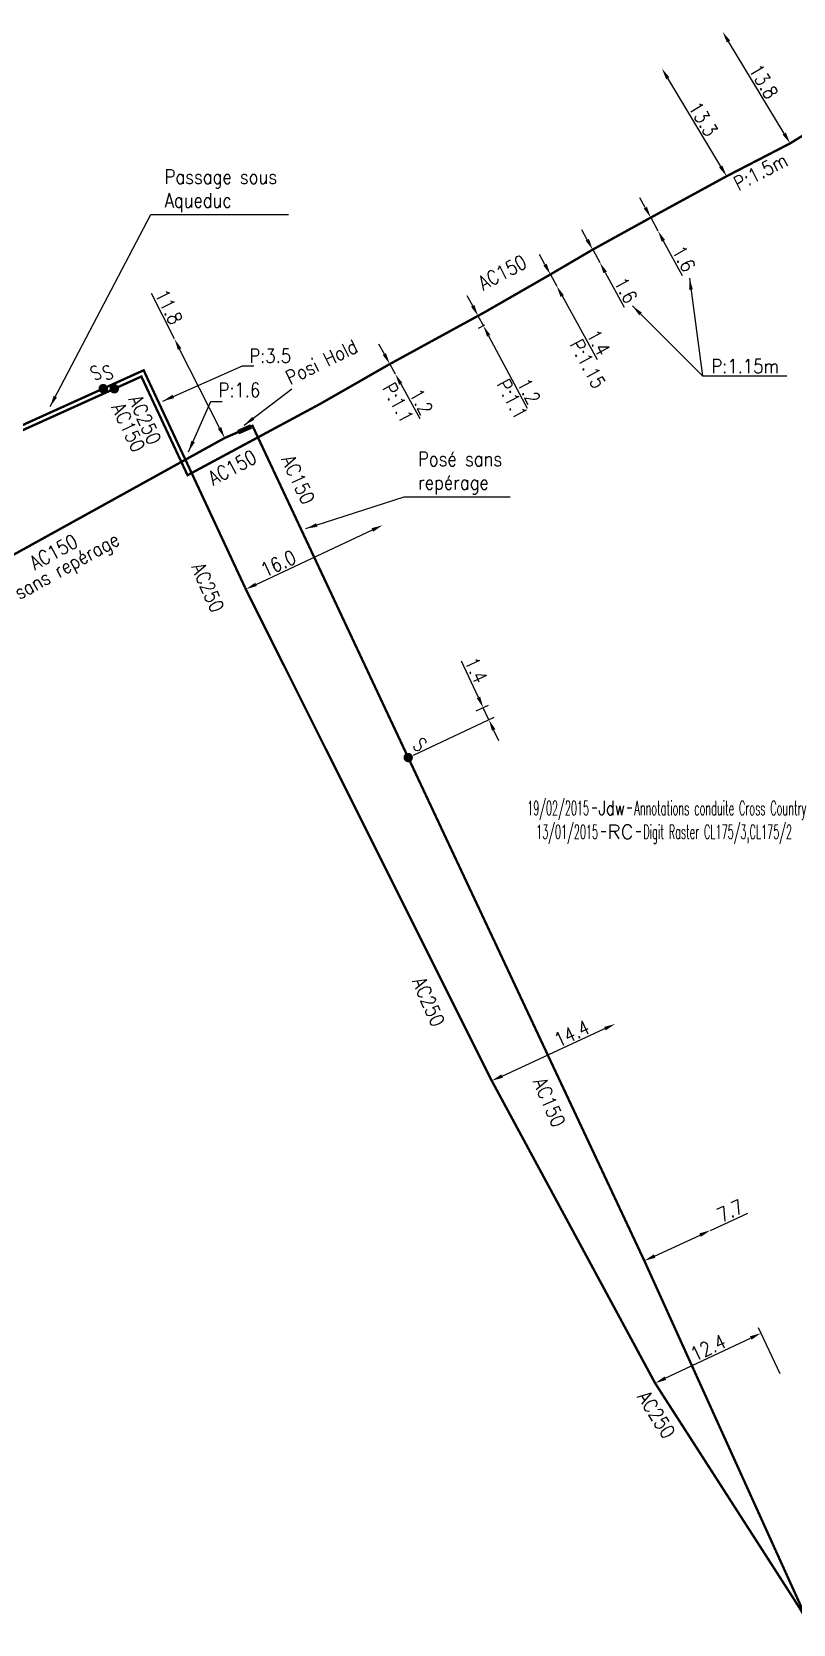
# Model space of a CAD drawing. Header units: millimetres. Extents: x 150000 to 151000, y 127000 to 127640.
# Drawn here: x 150402 to 150482.6, y 127177.2 to 127345.8 of the extents above; entities that cross this region are included whole.
import ezdxf
from ezdxf.enums import TextEntityAlignment as Align

# ---------------------------------------------------------------- set-up
doc = ezdxf.new("R2010")
doc.units = ezdxf.units.MM
doc.header["$PDMODE"] = 34
doc.layers.get('0').update_dxf_attribs({"linetype": 'CONTINUOUS'})
doc.layers.get('Defpoints').update_dxf_attribs({"linetype": 'CONTINUOUS'})
for name, color, linetype in [('G_120', 4, 'CONTINUOUS'), ('G_300', 7, 'CONTINUOUS'), ('G_340', 7, 'CONTINUOUS'), ('G_910', 7, 'CONTINUOUS')]:
    doc.layers.add(name, color=color, linetype=linetype)
doc.styles.add('G_ROMANS', font='ROMANS.SHX', dxfattribs={"width": 0.75})
doc.styles.get("Standard").update_dxf_attribs({"font": 'romans.shx', "width": 0.85})
doc.linetypes.add('G_CROSS_COUNTRY', pattern='A,8,-7.08,["CROSS COUNTRY",Standard,S=1,R=0,X=-6.34,Y=-0.5],-7.08', length=22.16)
doc.linetypes.add('G_typB_AP', pattern='A,5,-0.3,["o",Standard,S=1.5,R=0,X=0,Y=-0.5],-1.65', length=6.95)
doc.dimstyles.get("Standard").update_dxf_attribs({"dimtxt": 1.5, "dimasz": 1.2, "dimexe": 0.625, "dimexo": 0.625, "dimgap": 0.25, "dimtad": 1, "dimdec": 1, "dimzin": 0, "dimdsep": 46, "dimtxsty": 'Standard', "dimcen": -0.5, "dimadec": 0, "dimazin": 0, "dimtfac": 1, "dimtdec": 1, "dimtmove": 0, "dimatfit": 3, "dimfxl": 0, "dimtolj": 1, "dimtzin": 0, "dimarcsym": 0})

# ---------------------------------------------------------------- blocks, each defined once
blk = doc.blocks.new('*D0')
at = {"layer": 'Defpoints', "color": 0, "linetype": 'Continuous', "transparency": 16777216}
for p in [(150467.55, 127326.17), (150468.31, 127324.76), (150468.31, 127324.76)]:
    blk.add_point(p, dxfattribs=at)
at = {"layer": 'G_120', "color": 0, "linetype": 'Continuous', "lineweight": -2, "transparency": 16777216}
for p, q in [((150466.97, 127327.23), (150466.4, 127328.28)), ((150467.55, 127326.17), (150468.31, 127324.76)), ((150468.88, 127323.71), (150470.88, 127320.03))]:
    blk.add_line(p, q, dxfattribs=at)
at = {"layer": 'G_120', "color": 0, "linetype": 'Continuous', "transparency": 16777216}
for points in [[(150467.15, 127327.32), (150466.8, 127327.13), (150467.55, 127326.17)], [(150469.06, 127323.81), (150468.71, 127323.61), (150468.31, 127324.76)]]:
    blk.add_solid(points, dxfattribs=at)
at = {"layer": 'G_120', "color": 0, "linetype": 'Continuous', "transparency": 16777216, "insert": (150471.05, 127321.82), "char_height": 1.5, "attachment_point": 5, "rotation": 298.5108}
blk.add_mtext('\\A1;1.6', dxfattribs=at)
blk = doc.blocks.new('*D1')
at = {"layer": 'Defpoints', "color": 0, "linetype": 'Continuous', "transparency": 16777216}
for p in [(150461.4, 127322.78), (150462.15, 127321.42), (150462.15, 127321.42)]:
    blk.add_point(p, dxfattribs=at)
at = {"layer": 'G_120', "color": 0, "linetype": 'Continuous', "lineweight": -2, "transparency": 16777216}
for p, q in [((150460.82, 127323.83), (150460.25, 127324.88)), ((150461.4, 127322.78), (150462.15, 127321.42)), ((150462.72, 127320.36), (150464.74, 127316.69))]:
    blk.add_line(p, q, dxfattribs=at)
at = {"layer": 'G_120', "color": 0, "linetype": 'Continuous', "transparency": 16777216}
for points in [[(150461, 127323.92), (150460.65, 127323.73), (150461.4, 127322.78)], [(150462.9, 127320.46), (150462.55, 127320.27), (150462.15, 127321.42)]]:
    blk.add_solid(points, dxfattribs=at)
at = {"layer": 'G_120', "color": 0, "linetype": 'Continuous', "transparency": 16777216, "insert": (150464.9, 127318.48), "char_height": 1.5, "attachment_point": 5, "rotation": 298.7268}
blk.add_mtext('\\A1;1.6', dxfattribs=at)
blk = doc.blocks.new('*D2')
at = {"layer": 'Defpoints', "color": 0, "linetype": 'Continuous', "transparency": 16777216}
for p in [(150468.73, 127341.96), (150468.73, 127341.96), (150475.58, 127330.55)]:
    blk.add_point(p, dxfattribs=at)
at = {"layer": 'G_120', "color": 0, "linetype": 'Continuous', "lineweight": -2, "transparency": 16777216}
for p, q in [((150468.2, 127341.63), (150468.2, 127341.63)), ((150474.96, 127331.58), (150469.35, 127340.93)), ((150475.04, 127330.23), (150475.04, 127330.23))]:
    blk.add_line(p, q, dxfattribs=at)
at = {"layer": 'G_120', "color": 0, "linetype": 'Continuous', "transparency": 16777216}
for points in [[(150469.52, 127341.03), (150469.18, 127340.82), (150468.73, 127341.96)], [(150475.13, 127331.69), (150474.79, 127331.48), (150475.58, 127330.55)]]:
    blk.add_solid(points, dxfattribs=at)
at = {"layer": 'G_120', "color": 0, "linetype": 'Continuous', "transparency": 16777216, "insert": (150473.11, 127336.61), "char_height": 1.5, "attachment_point": 5, "rotation": 300.9834}
blk.add_mtext('\\A1;13.3', dxfattribs=at)
blk = doc.blocks.new('*D3')
at = {"layer": 'Defpoints', "color": 0, "linetype": 'Continuous', "transparency": 16777216}
for p in [(150475.16, 127345.84), (150475.16, 127345.84), (150482.31, 127334.03)]:
    blk.add_point(p, dxfattribs=at)
at = {"layer": 'G_120', "color": 0, "linetype": 'Continuous', "lineweight": -2, "transparency": 16777216}
blk.add_line((150481.68, 127335.06), (150475.78, 127344.81), dxfattribs=at)
at = {"layer": 'G_120', "color": 0, "linetype": 'Continuous', "transparency": 16777216}
for points in [[(150475.96, 127344.92), (150475.61, 127344.71), (150475.16, 127345.84)], [(150481.86, 127335.16), (150481.51, 127334.96), (150482.31, 127334.03)]]:
    blk.add_solid(points, dxfattribs=at)
at = {"layer": 'G_120', "color": 0, "linetype": 'Continuous', "transparency": 16777216, "insert": (150479.51, 127340.58), "char_height": 1.5, "attachment_point": 5, "rotation": 301.1726}
blk.add_mtext('\\A1;13.8', dxfattribs=at)
blk = doc.blocks.new('*D68')
at = {"layer": 'Defpoints', "color": 0, "linetype": 'Continuous', "transparency": 16777216}
for p in [(150449.81, 127274.27), (150448.5, 127273.65), (150441.86, 127268.99)]:
    blk.add_point(p, dxfattribs=at)
at = {"layer": 'G_300', "color": 0, "linetype": 'Continuous', "lineweight": -2, "transparency": 16777216}
for p, q in [((150449.3, 127275.35), (150447.5, 127279.2)), ((150449.06, 127273.92), (150450.37, 127274.53)), ((150450.41, 127272.99), (150449.81, 127274.27)), ((150442.42, 127269.25), (150450.97, 127273.25)), ((150450.91, 127271.9), (150451.42, 127270.81))]:
    blk.add_line(p, q, dxfattribs=at)
at = {"layer": 'G_300', "color": 0, "linetype": 'Continuous', "transparency": 16777216}
for points in [[(150449.48, 127275.44), (150449.12, 127275.27), (150449.81, 127274.27)], [(150451.1, 127271.98), (150450.73, 127271.82), (150450.41, 127272.99)]]:
    blk.add_solid(points, dxfattribs=at)
at = {"layer": 'G_300', "color": 0, "linetype": 'Continuous', "transparency": 16777216, "insert": (150449.05, 127278.24), "char_height": 1.5, "attachment_point": 5, "rotation": 295.0593}
blk.add_mtext('\\A1;1.4', dxfattribs=at)
blk = doc.blocks.new('*D69')
at = {"layer": 'Defpoints', "color": 0, "linetype": 'Continuous', "transparency": 16777216}
for p in [(150473.86, 127218.92), (150473.86, 127218.92), (150466.87, 127215.7)]:
    blk.add_point(p, dxfattribs=at)
at = {"layer": 'G_120', "color": 0, "linetype": 'Continuous', "lineweight": -2, "transparency": 16777216}
for p, q in [((150473.86, 127218.92), (150477.83, 127220.75)), ((150467.96, 127216.2), (150472.77, 127218.42))]:
    blk.add_line(p, q, dxfattribs=at)
at = {"layer": 'G_120', "color": 0, "linetype": 'Continuous', "transparency": 16777216}
for points in [[(150472.69, 127218.6), (150472.86, 127218.24), (150473.86, 127218.92)], [(150467.87, 127216.38), (150468.04, 127216.02), (150466.87, 127215.7)]]:
    blk.add_solid(points, dxfattribs=at)
at = {"layer": 'G_120', "color": 0, "linetype": 'Continuous', "transparency": 16777216, "insert": (150475.97, 127221), "char_height": 1.5, "attachment_point": 5, "rotation": 24.7484}
blk.add_mtext('\\A1;7.7', dxfattribs=at)
blk = doc.blocks.new('G_300_11')
at = {"color": 0, "linetype": 'Continuous', "const_width": 0.497, "flags": 128}
blk.add_lwpolyline([(-0.25, 0, 1), (0.25, 0, 1)], format="xyb", close=True, dxfattribs=at)
at = {"color": 0, "linetype": 'Continuous', "style": 'G_ROMANS', "width": 0.75}
blk.add_text('S', height=1.5, dxfattribs=at).set_placement((0, 1.85), align=Align.MIDDLE)
at = {"color": 0, "linetype": 'Continuous', "width": 0.75, "flags": 3}
for tag, p in [('DEF_LEG', (0, -5)), ('DEF_COUP', (0, -7.5)), ('DEF_TYPE', (0, -10))]:
    blk.add_attdef(tag, text='', height=1.2, dxfattribs=at).set_placement(p, align=Align.MIDDLE)
blk = doc.blocks.new('*D74')
at = {"layer": 'Defpoints', "color": 0, "linetype": 'Continuous', "transparency": 16777216}
for p in [(150417.11, 127313.32), (150417.11, 127313.32), (150422.42, 127302.83)]:
    blk.add_point(p, dxfattribs=at)
at = {"layer": 'G_120', "color": 0, "linetype": 'Continuous', "lineweight": -2, "transparency": 16777216}
for p, q in [((150417.11, 127313.32), (150414.67, 127318.14)), ((150421.88, 127303.9), (150417.65, 127312.25)), ((150421.86, 127302.55), (150421.86, 127302.55))]:
    blk.add_line(p, q, dxfattribs=at)
at = {"layer": 'G_120', "color": 0, "linetype": 'Continuous', "transparency": 16777216}
for points in [[(150417.83, 127312.34), (150417.47, 127312.16), (150417.11, 127313.32)], [(150422.06, 127304), (150421.7, 127303.81), (150422.42, 127302.83)]]:
    blk.add_solid(points, dxfattribs=at)
at = {"layer": 'G_120', "color": 0, "linetype": 'Continuous', "transparency": 16777216, "insert": (150416.51, 127316.71), "char_height": 1.5, "attachment_point": 5, "rotation": 296.8591}
blk.add_mtext('\\A1;11.8', dxfattribs=at)
blk = doc.blocks.new('G_340_02')
at = {"color": 0, "linetype": 'Continuous'}
blk.add_solid([(-0.75, 0.5), (0.75, 0.5), (-0.75, 0), (0.75, 0)], dxfattribs=at)
at = {"color": 0, "linetype": 'Continuous', "width": 0.75, "flags": 3}
for tag, p in [('DEF_LEG', (0, -4.5)), ('DEF_COUP', (0, -7)), ('DEF_TYPE', (0, -9.5))]:
    blk.add_attdef(tag, text='', height=1.2, dxfattribs=at).set_placement(p, align=Align.MIDDLE)
blk = doc.blocks.new('GIS_MODF')
at = {"color": 0, "linetype": 'Continuous', "flags": 128}
for points in [[(-2.18, -0.01), (-1.68, -0.01)], [(1.52, -0.01), (2.02, -0.01)]]:
    blk.add_lwpolyline(points, dxfattribs=at)
at = {"color": 0, "linetype": 'Continuous', "width": 0.5}
blk.add_attdef('DATE', text='', height=1.5, dxfattribs=at).set_placement((-2.5, -0.8), align=Align.RIGHT)
at = {"color": 0, "linetype": 'Continuous', "width": 1.771291}
blk.add_attdef('USER', text='', height=1.5, dxfattribs=at).set_placement((-1.51, -0.8), (1.28, -0.8), align=Align.FIT)
at = {"color": 0, "linetype": 'Continuous', "width": 0.5}
blk.add_attdef('DESC', (2.29, -0.8), '', height=1.5, dxfattribs=at)
blk = doc.blocks.new('*D76')
at = {"layer": 'Defpoints', "color": 0, "linetype": 'Continuous', "transparency": 16777216}
for p in [(150479.22, 127208.03), (150468.01, 127202.74), (150481.51, 127203.17)]:
    blk.add_point(p, dxfattribs=at)
at = {"layer": 'G_120', "color": 0, "linetype": 'Continuous', "lineweight": -2, "transparency": 16777216}
for p, q in [((150481.25, 127203.74), (150478.95, 127208.6)), ((150469.09, 127203.25), (150478.13, 127207.52))]:
    blk.add_line(p, q, dxfattribs=at)
at = {"layer": 'G_120', "color": 0, "linetype": 'Continuous', "transparency": 16777216}
for points in [[(150478.05, 127207.7), (150478.22, 127207.34), (150479.22, 127208.03)], [(150469.01, 127203.44), (150469.18, 127203.07), (150468.01, 127202.74)]]:
    blk.add_solid(points, dxfattribs=at)
at = {"layer": 'G_120', "color": 0, "linetype": 'Continuous', "transparency": 16777216, "insert": (150473.62, 127206.5), "char_height": 1.5, "attachment_point": 5, "rotation": 25.2473}
blk.add_mtext('\\A1;12.4', dxfattribs=at)
blk = doc.blocks.new('*D77')
at = {"layer": 'Defpoints', "color": 0, "linetype": 'Continuous', "transparency": 16777216}
for p in [(150439.15, 127293.6), (150439.15, 127293.6), (150424.66, 127286.82)]:
    blk.add_point(p, dxfattribs=at)
at = {"layer": 'G_120', "color": 0, "linetype": 'Continuous', "lineweight": -2, "transparency": 16777216}
for p, q in [((150425.75, 127287.33), (150438.07, 127293.09)), ((150424.92, 127286.25), (150424.92, 127286.25))]:
    blk.add_line(p, q, dxfattribs=at)
at = {"layer": 'G_120', "color": 0, "linetype": 'Continuous', "transparency": 16777216}
for points in [[(150437.98, 127293.27), (150438.15, 127292.91), (150439.15, 127293.6)], [(150425.66, 127287.51), (150425.83, 127287.15), (150424.66, 127286.82)]]:
    blk.add_solid(points, dxfattribs=at)
at = {"layer": 'G_120', "color": 0, "linetype": 'Continuous', "transparency": 16777216, "insert": (150428.11, 127289.54), "char_height": 1.5, "attachment_point": 5, "rotation": 25.0593}
blk.add_mtext('\\A1;16.0', dxfattribs=at)
blk = doc.blocks.new('*D78')
at = {"layer": 'Defpoints', "color": 0, "linetype": 'Continuous', "transparency": 16777216}
for p in [(150463.78, 127240.78), (150463.78, 127240.78), (150450.71, 127234.76)]:
    blk.add_point(p, dxfattribs=at)
at = {"layer": 'G_120', "color": 0, "linetype": 'Continuous', "lineweight": -2, "transparency": 16777216}
blk.add_line((150451.8, 127235.26), (150462.69, 127240.28), dxfattribs=at)
at = {"layer": 'G_120', "color": 0, "linetype": 'Continuous', "transparency": 16777216}
for points in [[(150462.61, 127240.46), (150462.78, 127240.1), (150463.78, 127240.78)], [(150451.71, 127235.44), (150451.88, 127235.08), (150450.71, 127234.76)]]:
    blk.add_solid(points, dxfattribs=at)
at = {"layer": 'G_120', "color": 0, "linetype": 'Continuous', "transparency": 16777216, "insert": (150459.19, 127239.77), "char_height": 1.5, "attachment_point": 5, "rotation": 24.7484}
blk.add_mtext('\\A1;14.4', dxfattribs=at)
blk = doc.blocks.new('*D79')
at = {"layer": 'Defpoints', "color": 0, "linetype": 'Continuous', "transparency": 16777216}
for p in [(150456.92, 127320.15), (150457.59, 127318.92), (150457.59, 127318.92)]:
    blk.add_point(p, dxfattribs=at)
at = {"layer": 'G_120', "color": 0, "linetype": 'Continuous', "lineweight": -2, "transparency": 16777216}
for p, q in [((150456.34, 127321.2), (150455.77, 127322.25)), ((150456.37, 127319.85), (150456.37, 127319.85)), ((150456.92, 127320.15), (150457.59, 127318.92)), ((150457.04, 127318.62), (150457.04, 127318.62)), ((150458.17, 127317.87), (150461.86, 127311.13))]:
    blk.add_line(p, q, dxfattribs=at)
at = {"layer": 'G_120', "color": 0, "linetype": 'Continuous', "transparency": 16777216}
for points in [[(150456.52, 127321.3), (150456.17, 127321.1), (150456.92, 127320.15)], [(150458.34, 127317.96), (150457.99, 127317.77), (150457.59, 127318.92)]]:
    blk.add_solid(points, dxfattribs=at)
at = {"layer": 'G_120', "color": 0, "linetype": 'Continuous', "transparency": 16777216, "insert": (150462, 127312.94), "char_height": 1.5, "attachment_point": 5, "rotation": 298.678}
blk.add_mtext('\\A1;1.4', dxfattribs=at)
blk = doc.blocks.new('*D80')
at = {"layer": 'Defpoints', "color": 0, "linetype": 'Continuous', "transparency": 16777216}
for p in [(150449.82, 127314.71), (150449.92, 127316.13), (150450.49, 127315.07)]:
    blk.add_point(p, dxfattribs=at)
at = {"layer": 'G_120', "color": 0, "linetype": 'Continuous', "lineweight": -2, "transparency": 16777216}
for p, q in [((150448.69, 127316.83), (150448.12, 127317.89)), ((150449.37, 127315.83), (150448.7, 127315.48)), ((150449.25, 127315.77), (150449.82, 127314.71)), ((150449.94, 127314.77), (150449.27, 127314.42)), ((150450.38, 127313.65), (150454.46, 127306))]:
    blk.add_line(p, q, dxfattribs=at)
at = {"layer": 'G_120', "color": 0, "linetype": 'Continuous', "transparency": 16777216}
for points in [[(150448.87, 127316.92), (150448.51, 127316.74), (150449.25, 127315.77)], [(150450.56, 127313.75), (150450.21, 127313.56), (150449.82, 127314.71)]]:
    blk.add_solid(points, dxfattribs=at)
at = {"layer": 'G_120', "color": 0, "linetype": 'Continuous', "transparency": 16777216, "insert": (150454.64, 127307.79), "char_height": 1.5, "attachment_point": 5, "rotation": 298.0665}
blk.add_mtext('\\A1;1.2', dxfattribs=at)
blk = doc.blocks.new('*D81')
at = {"layer": 'Defpoints', "color": 0, "linetype": 'Continuous', "transparency": 16777216}
for p in [(150439.91, 127310.66), (150440.49, 127309.61), (150440.49, 127309.61)]:
    blk.add_point(p, dxfattribs=at)
at = {"layer": 'G_120', "color": 0, "linetype": 'Continuous', "lineweight": -2, "transparency": 16777216}
for p, q in [((150439.34, 127311.72), (150438.76, 127312.77)), ((150439.91, 127310.66), (150440.49, 127309.61)), ((150441.07, 127308.56), (150443.09, 127304.89))]:
    blk.add_line(p, q, dxfattribs=at)
at = {"layer": 'G_120', "color": 0, "linetype": 'Continuous', "transparency": 16777216}
for points in [[(150439.51, 127311.81), (150439.16, 127311.62), (150439.91, 127310.66)], [(150441.25, 127308.66), (150440.9, 127308.46), (150440.49, 127309.61)]]:
    blk.add_solid(points, dxfattribs=at)
at = {"layer": 'G_120', "color": 0, "linetype": 'Continuous', "transparency": 16777216, "insert": (150443.24, 127306.68), "char_height": 1.5, "attachment_point": 5, "rotation": 298.7792}
blk.add_mtext('\\A1;1.2', dxfattribs=at)

msp = doc.modelspace()

# ---------------------------------------------------------------- linework, layer by layer
at = {"layer": 'G_120', "linetype": 'G_typB_AP', "const_width": 0.25, "flags": 128}
msp.add_lwpolyline([(150383.3, 127296.26), (150383.81, 127295.87), (150413.6, 127309.34), (150418.49, 127298.89), (150432.46, 127306.4), (150439.91, 127310.66), (150449.92, 127316.13), (150456.92, 127320.15), (150461.4, 127322.78), (150467.55, 127326.17), (150475.58, 127330.55), (150482.31, 127334.03), (150494.28, 127341.43), (150498.52, 127344.06)], dxfattribs=at)
at = {"layer": 'G_120', "linetype": 'G_CROSS_COUNTRY', "const_width": 0.25, "flags": 128}
msp.add_lwpolyline([(150382.46, 127295.81), (150387.76, 127298.2), (150413.84, 127310), (150418.89, 127299.19), (150424.66, 127286.82), (150450.71, 127234.76), (150468.01, 127202.74), (150482.85, 127179.65), (150486.7, 127173.46), (150489.85, 127166.3), (150499.45, 127145.71), (150511.23, 127120.12), (150531.97, 127072.85), (150551.07, 127029.74), (150557.24, 127013.54), (150561.2, 127000)], dxfattribs=at)
at = {"layer": 'G_120', "linetype": 'G_typB_AP'}
msp.add_lwpolyline([(150560.68, 127000, 0.25, 0.25, 0), (150556.77, 127013.38, 0.25, 0.25, 0), (150550.61, 127029.55, 0.25, 0.25, 0), (150506.61, 127129.42, 0.25, 0.25, 0), (150506.32, 127130.08, 0.25, 0.25, 0), (150492.28, 127159.65, 0.25, 0.25, 0), (150466.87, 127215.7, 0.25, 0.25, 0), (150425.37, 127304.12, 0.25, 0.25, 0), (150422.42, 127302.83, 0.25, 0.25, 0), (150395.47, 127287.93, 0.25, 0.25, 0), (150394.44, 127288.01, 0.25, 0.25, 0), (150393.7, 127287.76, 0, 0, 0)], format="xyseb", dxfattribs=at)

# ---------------------------------------------------------------- block references
at = {"layer": 'G_300'}
for p, rotation in [((150409.56, 127308.06), 25.49180473980706), ((150410.73, 127308.04), 22.15578298447851), ((150441.86, 127268.99), 317.3432340731528)]:
    msp.add_blockref('G_300_11', p, dxfattribs=dict(at, rotation=rotation))
at = {"layer": 'G_340', "rotation": 23.52787994703137}
msp.add_blockref('G_340_02', (150424.64, 127303.52), dxfattribs=at)
at = {"layer": 'G_910'}
ref = msp.add_blockref('GIS_MODF', (150463.52, 127263.69), dxfattribs=at)
ref.add_attrib('DATE', '19/02/2015', dxfattribs={"layer": '0', "color": 0, "linetype": 'Continuous', "height": 1.5, "width": 0.5}).set_placement((150461.02, 127262.89), align=Align.RIGHT)
ref.add_attrib('USER', 'Jdw', dxfattribs={"layer": '0', "color": 0, "linetype": 'Continuous', "height": 1.5, "width": 0.721637}).set_placement((150462.02, 127262.89), (150464.8, 127262.89), align=Align.FIT)
ref.add_attrib('DESC', 'Annotations conduite Cross Country', (150465.81, 127262.89), dxfattribs={"layer": '0', "color": 0, "linetype": 'Continuous', "height": 1.5, "width": 0.5})
ref = msp.add_blockref('GIS_MODF', (150464.47, 127261.17), dxfattribs=at)
ref.add_attrib('DATE', '13/01/2015', dxfattribs={"layer": '0', "color": 0, "linetype": 'Continuous', "height": 1.5, "width": 0.5}).set_placement((150461.97, 127260.37), align=Align.RIGHT)
ref.add_attrib('USER', 'RC', dxfattribs={"layer": '0', "color": 0, "linetype": 'Continuous', "height": 1.5, "width": 0.99919}).set_placement((150462.96, 127260.37), (150465.75, 127260.37), align=Align.FIT)
ref.add_attrib('DESC', 'Digit Raster CL175/3,CL175/2', (150466.76, 127260.37), dxfattribs={"layer": '0', "color": 0, "linetype": 'Continuous', "height": 1.5, "width": 0.5})

# ---------------------------------------------------------------- texts
at = {"layer": 'G_120', "linetype": 'Continuous', "width": 0.85}
for s, rotation, p in [('P:1.5m', 27.3497, (150476.83, 127328.98)), ('AC150', 27.92, (150449.8, 127318.44)), ('P:1.15', 298.0665, (150458.92, 127312.76)), ('P:1.1', 298.7792, (150439.06, 127308.13)), ('P:1.1', 298.0665, (150451.17, 127308.53)), ('AC150', 295.2803, (150410.39, 127306.08)), ('AC250', 293.7142, (150412.21, 127306.93)), ('AC150', 27.92, (150421.2, 127297.78)), ('AC150', 295.1416, (150428.39, 127300.55)), ('sans repérage', 28.939, (150400.68, 127285.67)), ('AC150', 28.939, (150402.3, 127288.79)), ('AC250', 293.7142, (150418.87, 127289.16)), ('AC250', 293.7142, (150442.25, 127245.3)), ('AC150', 293.3642, (150455.05, 127234.66)), ('AC250', 302.5222, (150466.06, 127201.28))]:
    msp.add_text(s, height=1.5, rotation=rotation, dxfattribs=at).set_placement(p)
at = {"layer": 'G_120', "linetype": 'Continuous', "char_height": 1.5, "attachment_point": 7}
for s, insert in [('Passage sous\\PAqueduc', (150416.06, 127326.75)), ('P:3.5', (150425.03, 127310.79)), ('\\A1;P:1.15m', (150473.97, 127309.68)), ('P:1.6', (150421.77, 127307.16)), ('Posé sans\\Prepérage', (150442.9, 127296.86))]:
    msp.add_mtext(s, dxfattribs=dict(at, insert=insert))
at = {"layer": 'G_340', "linetype": 'Continuous', "insert": (150428.69, 127309.77), "char_height": 1.5, "attachment_point": 1, "rotation": 26.1166}
msp.add_mtext('\\A1;Posi Hold', dxfattribs=at)

# ---------------------------------------------------------------- dimensions: what is measured, and where the dimension line sits
at = {"layer": 'G_120', "linetype": 'Continuous'}
for base, p1, p2, angle, picture, middle in [((150475.16, 127345.84), (150482.31, 127334.03), (150475.16, 127345.84), 301.1726, '*D3', (150478.66, 127340.07)), ((150468.73, 127341.96), (150475.58, 127330.55), (150468.73, 127341.96), 300.9834, '*D2', (150472.25, 127336.1)), ((150468.31, 127324.76), (150467.55, 127326.17), (150468.31, 127324.76), 118.5108, '*D0', (150470.17, 127321.34)), ((150462.15, 127321.42), (150461.4, 127322.78), (150462.15, 127321.42), 118.7268, '*D1', (150464.02, 127318)), ((150457.59, 127318.92), (150456.92, 127320.15), (150457.59, 127318.92), 118.678, '*D79', (150461.12, 127312.46)), ((150417.11025, 127313.31655), (150422.41888, 127302.83414), (150417.11025, 127313.31655), 296.85913, '*D74', (150415.61851, 127316.26214)), ((150449.82, 127314.71), (150449.92, 127316.13), (150450.49, 127315.07), 118.0665, '*D80', (150453.76, 127307.32)), ((150440.49, 127309.61), (150439.91, 127310.66), (150440.49, 127309.61), 118.7792, '*D81', (150442.37, 127306.2)), ((150439.15, 127293.6), (150424.66, 127286.82), (150439.15, 127293.6), 205.0593, '*D77', (150428.53, 127288.63)), ((150463.78, 127240.78), (150450.71, 127234.76), (150463.78, 127240.78), 204.7484, '*D78', (150459.61, 127238.86)), ((150473.86, 127218.92), (150466.87, 127215.7), (150473.86, 127218.92), 204.7484, '*D69', (150476.39, 127220.09)), ((150479.22, 127208.03), (150468.01, 127202.74), (150481.51, 127203.17), 205.2473, '*D76', (150474.05, 127205.59))]:
    dim = msp.add_linear_dim(base=base, p1=p1, p2=p2, angle=angle, dimstyle='Standard', dxfattribs=at)
    dim.commit()
    dim.dimension.update_dxf_attribs({"geometry": picture, "text_midpoint": middle, "dimtype": 160})
at = {"layer": 'G_300', "linetype": 'Continuous'}
dim = msp.add_linear_dim(base=(150449.81, 127274.27), p1=(150441.86, 127268.99), p2=(150448.5, 127273.65), angle=295.0593, dimstyle='Standard', dxfattribs=at)
dim.commit()
dim.dimension.update_dxf_attribs({"geometry": '*D68', "text_midpoint": (150448.15, 127277.82), "dimtype": 160})

# ---------------------------------------------------------------- leaders
at = {"layer": 'G_120', "linetype": 'Continuous', "annotation_type": 0, "has_hookline": 1, "hookline_direction": 0}
for points, text_width in [([(150403.93, 127306.15), (150414.61, 127326.5), (150415.81, 127326.5)], 13.11), ([(150471.65, 127319.74), (150473.03, 127309.43), (150474.23, 127309.43)], 7.47), ([(150431.03, 127293.24), (150441.45, 127296.61), (150442.65, 127296.61)], 9.77)]:
    msp.add_leader(points, dimstyle='Standard', dxfattribs=dict(at, text_width=text_width))
at = {"layer": 'G_120', "linetype": 'Continuous', "annotation_type": 0, "has_hookline": 1, "hookline_direction": 1, "text_width": 7.47, "horizontal_direction": (-1, 0, 0)}
msp.add_leader([(150465.61, 127316.82), (150473.03, 127309.43), (150474.23, 127309.43)], dimstyle='Standard', dxfattribs=at)
at = {"layer": 'G_120', "linetype": 'Continuous'}
for points in [[(150415.88, 127306.74), (150424.3, 127310.48), (150425.5, 127310.48)], [(150418.59, 127301.36), (150420.95, 127306.71), (150422.15, 127306.71)]]:
    msp.add_leader(points, dimstyle='Standard', dxfattribs=at)
at = {"layer": 'G_340', "linetype": 'Continuous'}
msp.add_leader([(150424.5, 127304.18), (150429.52, 127308.05)], dimstyle='Standard', dxfattribs=at)

doc.saveas('drawing.dxf')
